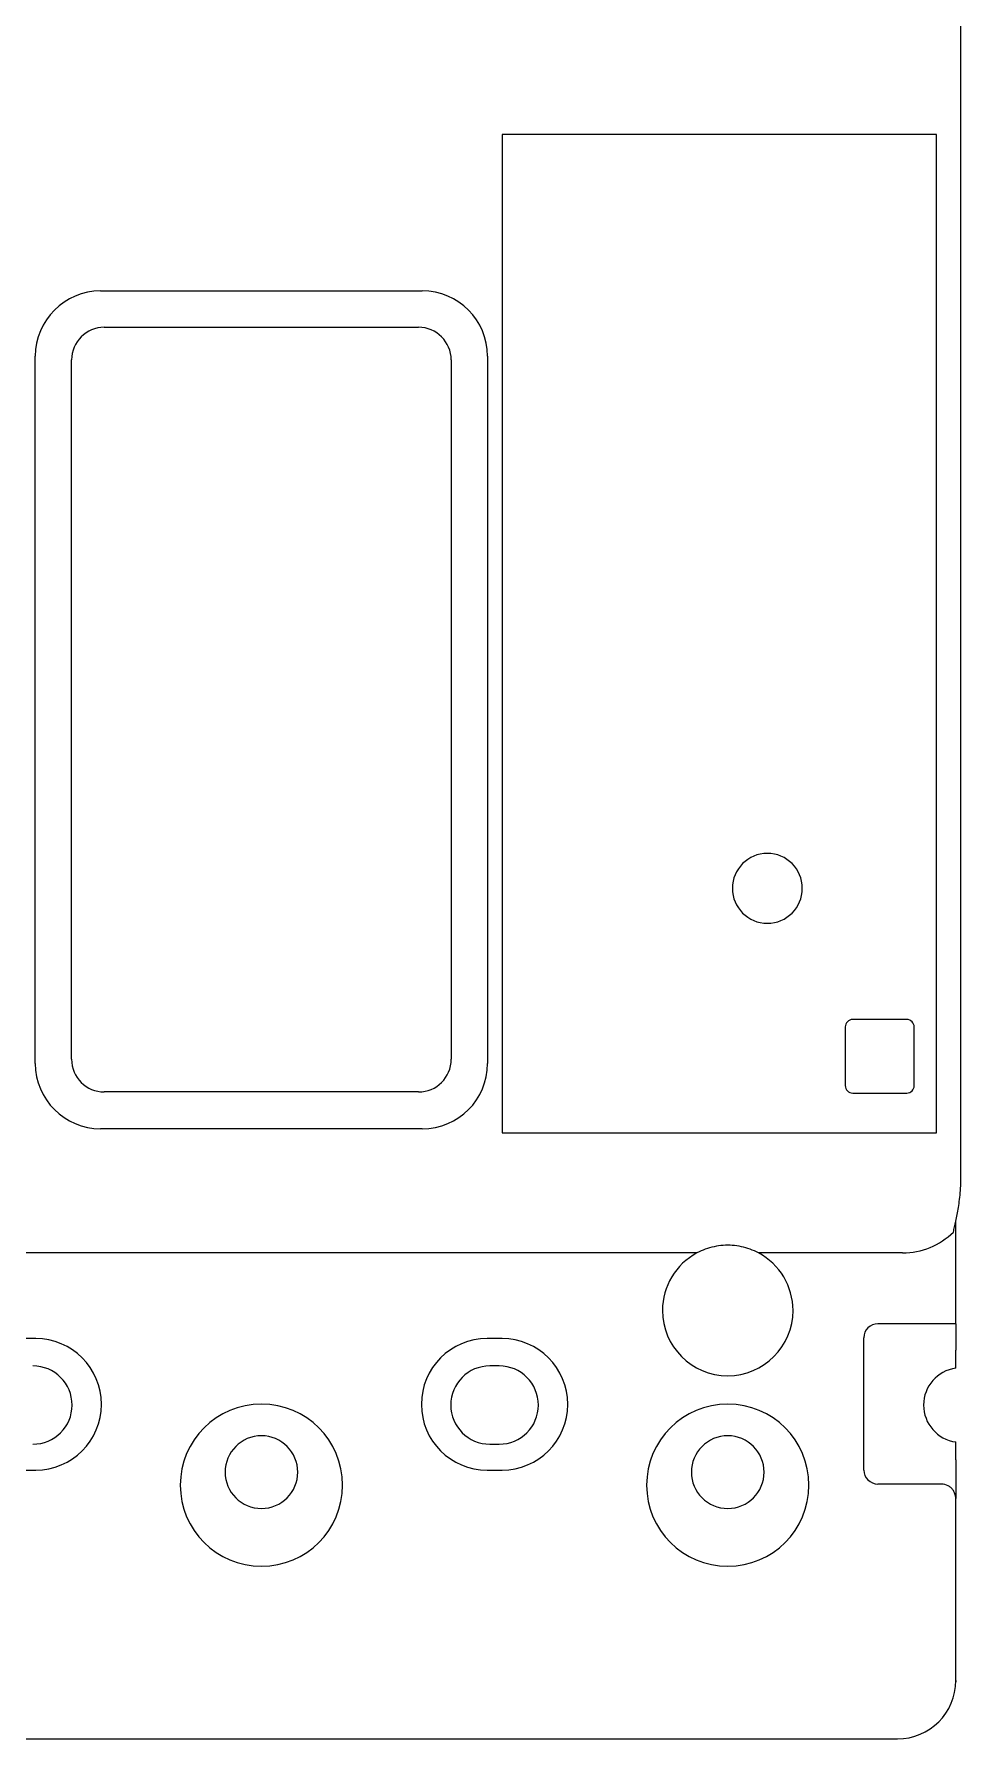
# Model space of a CAD drawing. Header units: inches. Extents: x 0 to 33.5, y 0 to 22.4.
# Drawn here: x 23.502 to 25.489, y 13.5 to 17.159 of the extents above; entities that cross this region are included whole.
import ezdxf

# ---------------------------------------------------------------- set-up
doc = ezdxf.new("R2010")
doc.units = ezdxf.units.IN
doc.header["$MEASUREMENT"] = 0
doc.layers.add('PSYMS', color=7, linetype='Continuous')

# ---------------------------------------------------------------- blocks, each defined once
blk = doc.blocks.new('abesx180')
at = {"lineweight": 0}
for p, q in [((3.989, 1.198), (3.989, 3.993)), ((3.989, 1.198), (3.989, 3.993)), ((3.937, 3.443), (3.005, 3.443)), ((3.005, 3.443), (3.005, 1.301)), ((3.937, 3.443), (3.005, 3.443)), ((3.005, 3.443), (3.005, 1.301)), ((3.937, 1.301), (3.937, 3.443)), ((3.937, 1.301), (3.937, 3.443)), ((2.144, 3.1075), (2.834, 3.1075)), ((2.144, 3.1075), (2.834, 3.1075)), ((2.152, 3.0295), (2.826, 3.0295)), ((2.004, 1.4495), (2.004, 2.9675)), ((2.004, 1.4495), (2.004, 2.9675)), ((2.974, 2.9675), (2.974, 1.4495)), ((2.974, 2.9675), (2.974, 1.4495)), ((2.082, 1.4585), (2.082, 2.9595)), ((2.896, 2.9595), (2.896, 1.4585)), ((3.873, 1.544), (3.757, 1.544)), ((3.741, 1.528), (3.741, 1.402)), ((3.889, 1.402), (3.889, 1.528)), ((3.889, 1.402), (3.889, 1.528)), ((2.826, 1.3885), (2.152, 1.3885)), ((3.757, 1.386), (3.873, 1.386)), ((2.834, 1.3095), (2.144, 1.3095)), ((2.834, 1.3095), (2.144, 1.3095)), ((3.005, 1.301), (3.937, 1.301)), ((3.005, 1.301), (3.937, 1.301)), ((3.978, 0.896), (3.978, 1.1113)), ((3.978, 0.896), (3.978, 1.1113)), ((3.4231, 1.043), (1.5549, 1.043)), ((3.4231, 1.043), (1.5549, 1.043)), ((3.864, 1.043), (3.5549, 1.043)), ((3.864, 1.043), (3.5549, 1.043)), ((3.962, 0.891), (3.811, 0.891)), ((3.962, 0.891), (3.811, 0.891)), ((3.978, 0.891), (3.962, 0.891)), ((3.978, 0.891), (3.962, 0.891)), ((3.978, 0.891), (3.978, 0.896)), ((3.978, 0.891), (3.978, 0.896)), ((3.978, 0.891), (3.978, 0.8885)), ((3.978, 0.891), (3.978, 0.8885)), ((3.978, 0.8885), (3.978, 0.8342)), ((3.978, 0.8885), (3.978, 0.8342)), ((2.005, 0.859), (1.973, 0.859)), ((3.005, 0.859), (2.973, 0.859)), ((3.781, 0.577), (3.781, 0.861)), ((3.781, 0.577), (3.781, 0.861)), ((3.978, 0.7957), (3.978, 0.8342)), ((3.978, 0.7957), (3.978, 0.8342)), ((2.999, 0.8005), (2.979, 0.8005)), ((2.979, 0.6325), (2.999, 0.6325)), ((3.978, 0.5988), (3.978, 0.6373)), ((3.978, 0.5988), (3.978, 0.6373)), ((3.978, 0.5988), (3.978, 0.516)), ((3.978, 0.5988), (3.978, 0.516)), ((1.973, 0.577), (2.005, 0.577)), ((2.973, 0.577), (3.005, 0.577)), ((3.947, 0.547), (3.811, 0.547)), ((3.947, 0.547), (3.811, 0.547)), ((3.978, 0.125), (3.978, 0.516)), ((3.978, 0.125), (3.978, 0.516)), ((3.978, 0.125), (3.978, 0.1225)), ((3.978, 0.125), (3.978, 0.1225)), ((0.125, 0), (3.853, 0)), ((0.125, 0), (3.853, 0))]:
    blk.add_line(p, q, dxfattribs=at)
for centre, radius, start, end in [((2.144, 2.9675), 0.14, 90, 180), ((2.144, 2.9675), 0.14, 90, 180), ((2.834, 2.9675), 0.14, 0, 90), ((2.834, 2.9675), 0.14, 0, 90), ((2.152, 2.9595), 0.07, 90, 180), ((2.826, 2.9595), 0.07, 0, 90), ((3.574, 1.8255), 0.075, 0, 180), ((3.574, 1.8255), 0.075, 180, 0), ((3.757, 1.528), 0.016, 90, 180), ((3.873, 1.528), 0.016, 0, 90), ((3.873, 1.528), 0.016, 0, 90), ((2.144, 1.4495), 0.14, 180, 270), ((2.144, 1.4495), 0.14, 180, 270), ((2.152, 1.4585), 0.07, 180, 270), ((2.826, 1.4585), 0.07, 270, 0), ((2.834, 1.4495), 0.14, 270, 360), ((2.834, 1.4495), 0.14, 270, 360), ((3.757, 1.402), 0.016, 180, 270), ((3.873, 1.402), 0.016, 270, 0), ((3.864, 1.198), 0.155, 270, 314.6864), ((3.864, 1.198), 0.155, 270, 314.6864), ((3.489, 0.9195), 0.14, 118.0981, 180), ((3.489, 0.9195), 0.14, 0, 61.9019), ((3.489, 0.9195), 0.14, 180, 0), ((3.811, 0.861), 0.03, 90, 180), ((3.811, 0.861), 0.03, 90, 180), ((2.005, 0.718), 0.141, 270, 90), ((2.973, 0.718), 0.141, 90, 270), ((3.005, 0.718), 0.141, 270, 90), ((1.999, 0.7165), 0.084, 270, 90), ((2.979, 0.7165), 0.084, 90, 270), ((2.999, 0.7165), 0.084, 270, 90), ((3.989, 0.7165), 0.08, 97.9032, 262.0968), ((3.989, 0.7165), 0.08, 97.9032, 262.0968), ((2.489, 0.5445), 0.174, 0, 180), ((3.489, 0.5445), 0.174, 0, 180), ((2.489, 0.5725), 0.078, 0, 180), ((3.489, 0.5725), 0.078, 0, 180), ((2.489, 0.5725), 0.078, 180, 0), ((3.489, 0.5725), 0.078, 180, 0), ((3.811, 0.577), 0.03, 180, 270), ((3.811, 0.577), 0.03, 180, 270), ((2.489, 0.5445), 0.174, 180, 0), ((3.489, 0.5445), 0.174, 180, 0), ((3.947, 0.516), 0.031, 61.0615, 90), ((3.947, 0.516), 0.031, 61.0615, 90), ((3.853, 0.125), 0.125, 270, 0), ((3.853, 0.125), 0.125, 270, 0)]:
    blk.add_arc(centre, radius, start, end, dxfattribs=at)
for points in [[(3.973, 1.0878), (3.9737, 1.0912), (3.9753, 1.0986), (3.9779, 1.111), (3.9808, 1.1249), (3.9837, 1.1404), (3.9864, 1.1575), (3.9884, 1.1766), (3.989, 1.1906), (3.989, 1.198)], [(3.973, 1.0878), (3.9737, 1.0912), (3.9753, 1.0986), (3.9779, 1.111), (3.9808, 1.1249), (3.9837, 1.1404), (3.9864, 1.1575), (3.9884, 1.1766), (3.989, 1.1906), (3.989, 1.198)], [(3.5549, 1.043), (3.5492, 1.0461), (3.5373, 1.0514), (3.5183, 1.0569), (3.4988, 1.0596), (3.4792, 1.0596), (3.4597, 1.0569), (3.4407, 1.0514), (3.4288, 1.0461), (3.4231, 1.043)], [(3.978, 0.516), (3.978, 0.5176), (3.9777, 0.521), (3.9765, 0.526), (3.9744, 0.5308), (3.9714, 0.5354), (3.9673, 0.5397), (3.9639, 0.5421), (3.962, 0.5431)], [(3.978, 0.516), (3.978, 0.5176), (3.9777, 0.521), (3.9765, 0.526), (3.9744, 0.5308), (3.9714, 0.5354), (3.9673, 0.5397), (3.9639, 0.5421), (3.962, 0.5431)]]:
    blk.add_open_spline(points, degree=3, dxfattribs=at)

msp = doc.modelspace()

# ---------------------------------------------------------------- block references
at = {"layer": 'PSYMS'}
msp.add_blockref('abesx180', (21.5, 13.5), dxfattribs=at)

doc.saveas('drawing.dxf')
